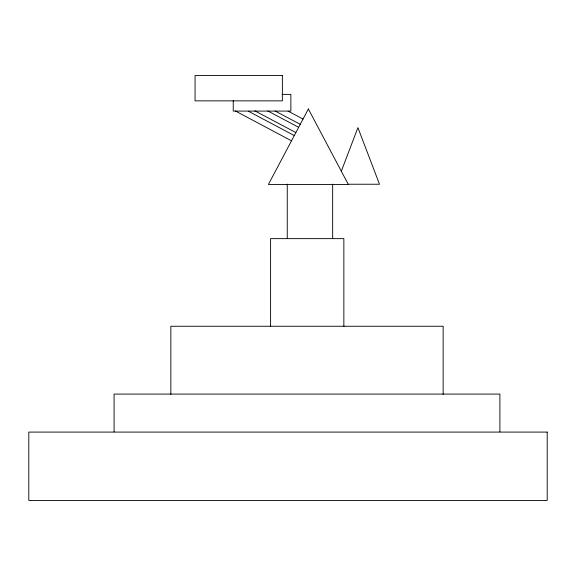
<?xml version="1.0" encoding="UTF-8"?>
<svg xmlns="http://www.w3.org/2000/svg" width="576" height="576" viewBox="0 0 576 576"><rect width="100%" height="100%" fill="white"/><g stroke="black" fill="none" stroke-linecap="round" stroke-linejoin="round"><path stroke-width="0.86" d="M341.316 171.216L357.919 127.656L379.498 184.234L348.206 184.234M235.354 110.959L291.506 140.81M282.002 94.385L290.866 94.385L290.866 111.089L233.237 111.089L233.237 100.541M288.094 111.146L303.026 119.052M275.09 111.002L300.24 124.315M267.804 110.974L298.656 127.31M254.736 110.794L295.862 132.574M248.378 111.233L294.293 135.547M499.896 431.849L499.896 394.085L114.084 394.085L114.084 431.849M443.138 394.337L443.138 326.254L170.849 326.254L170.849 394.337M343.858 326.57L343.858 238.637L270.59 238.637L270.59 326.57M332.654 184.104L332.654 238.637M287.258 184.104L287.258 238.637M308.362 108.979L268.409 184.428L348.307 184.428L308.362 108.979M282.37 75.557L195.062 75.557L195.062 100.865L282.37 100.865L282.37 75.557M547.2 432.086L28.8 432.086L28.8 500.443L547.2 500.443L547.2 432.086"/></g></svg>
